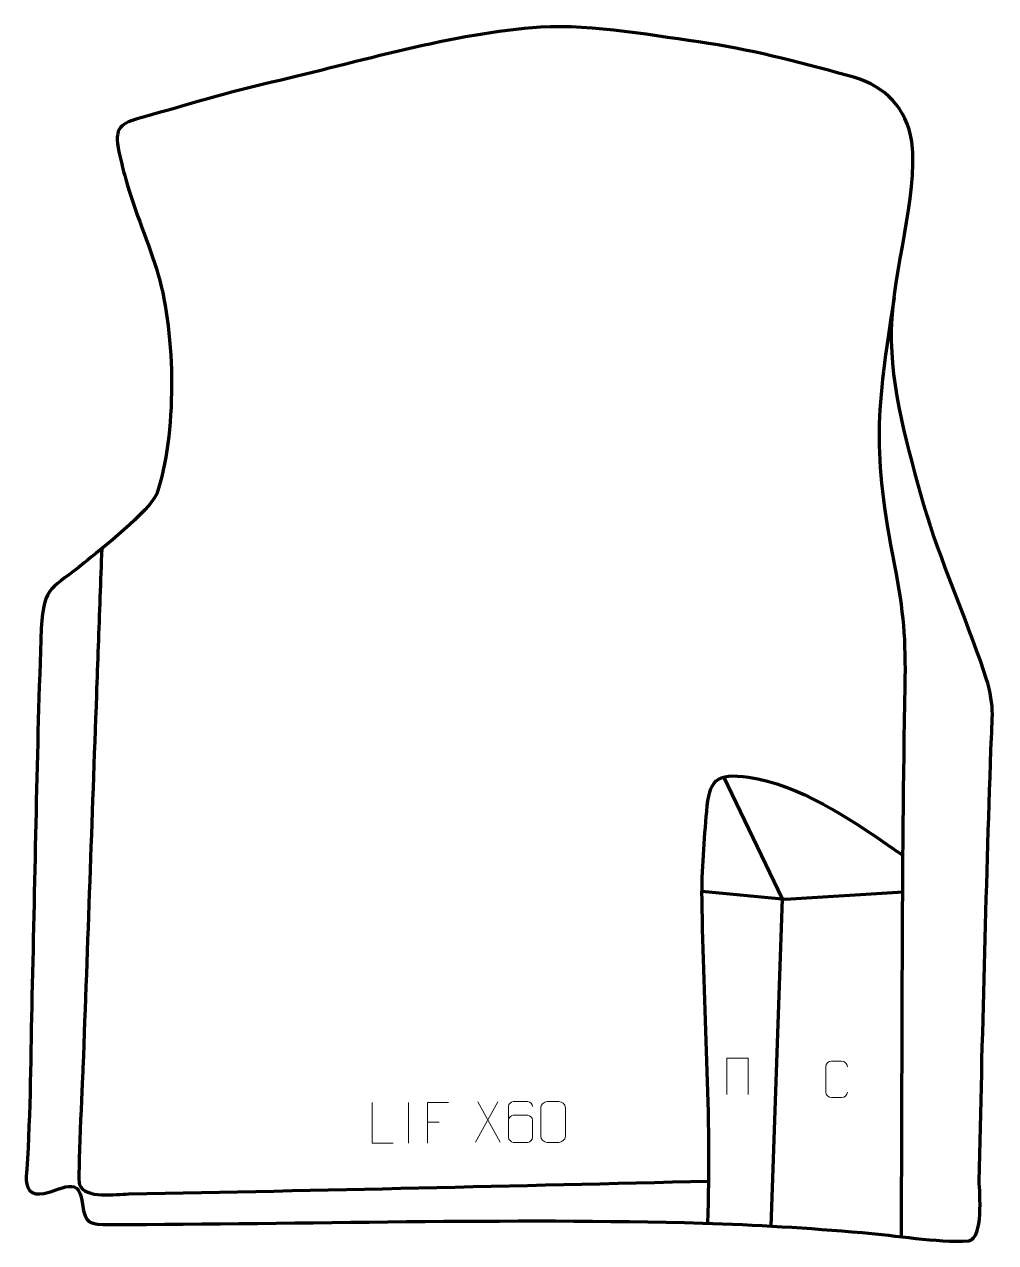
# Model space of a CAD drawing. Header units: millimetres. Extents: x 954 to 1551, y 49 to 797.
import ezdxf

# ---------------------------------------------------------------- set-up
doc = ezdxf.new("R2010")
doc.units = ezdxf.units.MM
doc.header["$MEASUREMENT"] = 0
doc.layers.add('layer 2', color=7, linetype='Continuous')
doc.layers.add('layer 3', color=7, linetype='Continuous')

msp = doc.modelspace()

# ---------------------------------------------------------------- linework, layer by layer
at = {"layer": 'layer 2', "color": 142, "lineweight": 158}
for points, knots in [([(1488.2734, 629.5245), (1477.0606, 559.5382), (1474.7685, 535.5482), (1488.4129, 465.0021), (1488.4129, 465.0021), (1493.9839, 436.1983), (1495.3471, 420.0227), (1494.7805, 390.613), (1494.7805, 390.613), (1492.6143, 278.2069), (1493.1638, 165.171), (1492.4389, 52.6984)], [0, 0, 0, 0, 0.25, 0.25, 0.25, 0.25, 0.5, 0.5, 0.5, 0.5, 1, 1, 1, 1]), ([(1001.3535, 475.3416), (1000.633, 455.3808), (999.9125, 435.42), (999.1921, 415.459), (999.1921, 415.459), (998.8319, 405.4787), (998.4716, 395.4982), (998.1114, 385.5178), (998.1114, 385.5178), (995.3555, 309.1676), (992.5998, 232.8174), (989.8439, 156.4671), (989.8439, 156.4671), (989.4866, 147.2382), (986.4047, 87.8645), (987.6782, 84.5334), (987.6782, 84.5334), (990.9881, 75.8751), (1010.3998, 78.8104), (1018.0197, 78.9595), (1018.0197, 78.9595), (1136.9554, 81.2871), (1255.4114, 83.9801), (1374.333, 86.8663)], [0, 0, 0, 0, 0.14285714, 0.14285714, 0.14285714, 0.14285714, 0.28571429, 0.28571429, 0.28571429, 0.28571429, 0.42857143, 0.42857143, 0.42857143, 0.42857143, 0.57142857, 0.57142857, 0.57142857, 0.57142857, 0.71428571, 0.71428571, 0.71428571, 0.71428571, 1, 1, 1, 1]), ([(1373.7032, 60.9434), (1376.26, 126.4722), (1370.9818, 194.3052), (1370.1803, 260.2755), (1370.1803, 260.2755), (1369.9763, 277.07), (1371.586, 297.1476), (1373.0847, 314.0218), (1373.0847, 314.0218), (1374.7843, 332.8975), (1378.4003, 337.7708), (1398.796, 334.9318), (1398.796, 334.9318), (1429.4442, 330.6655), (1461.1251, 309.2916), (1486.1872, 292.0008), (1486.1872, 292.0008), (1488.7648, 290.2224), (1491.347, 288.4717), (1493.9472, 286.7296)], [0, 0, 0, 0, 0.16666667, 0.16666667, 0.16666667, 0.16666667, 0.33333333, 0.33333333, 0.33333333, 0.33333333, 0.5, 0.5, 0.5, 0.5, 0.66666667, 0.66666667, 0.66666667, 0.66666667, 1, 1, 1, 1]), ([(1383.3326, 335.1473), (1383.3326, 335.1473), (1419.506, 260.274), (1419.506, 260.274), (1419.506, 260.274), (1419.506, 260.274), (1412.4358, 59.2423), (1412.4358, 59.2423)], [0, 0, 0, 0, 0.33333333, 0.33333333, 0.33333333, 0.33333333, 1, 1, 1, 1]), ([(1370.0596, 264.8873), (1370.0596, 264.8873), (1421.4045, 260.097), (1421.4045, 260.097), (1421.4045, 260.097), (1421.4045, 260.097), (1493.8048, 264.6222), (1493.8048, 264.6222)], [0, 0, 0, 0, 0.33333333, 0.33333333, 0.33333333, 0.33333333, 1, 1, 1, 1])]:
    msp.add_open_spline(points, degree=3, knots=knots, dxfattribs=at)
at = {"layer": 'layer 2', "color": 250, "lineweight": 9}
for points, knots in [([(1385.4399, 140.0874), (1385.4399, 140.0874), (1385.4399, 162.4377), (1385.4399, 162.4377), (1385.4399, 162.4377), (1385.4399, 162.4377), (1398.5582, 162.4377), (1398.5582, 162.4377), (1398.5582, 162.4377), (1398.5582, 162.4377), (1398.5582, 140.0874), (1398.5582, 140.0874)], [0, 0, 0, 0, 0.25, 0.25, 0.25, 0.25, 0.5, 0.5, 0.5, 0.5, 1, 1, 1, 1]), ([(1459.5232, 141.5777), (1459.398, 139.4967), (1457.8958, 138.1715), (1455.9721, 138.1618), (1455.9721, 138.1618), (1453.8835, 138.1621), (1451.7949, 138.1621), (1449.7066, 138.1618), (1449.7066, 138.1618), (1447.9824, 138.0674), (1446.216, 139.7553), (1446.226, 141.5621), (1446.226, 141.5621), (1446.2264, 146.7303), (1446.2264, 151.898), (1446.226, 157.0654), (1446.226, 157.0654), (1446.2298, 158.9805), (1447.7943, 160.5204), (1449.7222, 160.5083), (1449.7222, 160.5083), (1451.8052, 160.5083), (1453.8887, 160.5083), (1455.9721, 160.5083), (1455.9721, 160.5083), (1457.7156, 160.5401), (1459.4993, 159.2042), (1459.5232, 157.0208)], [0, 0, 0, 0, 0.125, 0.125, 0.125, 0.125, 0.25, 0.25, 0.25, 0.25, 0.375, 0.375, 0.375, 0.375, 0.5, 0.5, 0.5, 0.5, 0.625, 0.625, 0.625, 0.625, 0.75, 0.75, 0.75, 0.75, 1, 1, 1, 1]), ([(1180.4059, 110.0802), (1180.4059, 110.0802), (1167.4568, 110.0802), (1167.4568, 110.0802), (1167.4568, 110.0802), (1167.4568, 110.0802), (1167.4568, 135.0338), (1167.4568, 135.0338)], [0, 0, 0, 0, 0.33333333, 0.33333333, 0.33333333, 0.33333333, 1, 1, 1, 1]), ([(1214.3684, 135.0338), (1214.3684, 135.0338), (1201.4944, 135.0338), (1201.4944, 135.0338), (1201.4944, 135.0338), (1201.4944, 135.0338), (1201.4944, 110.0802), (1201.4944, 110.0802)], [0, 0, 0, 0, 0.33333333, 0.33333333, 0.33333333, 0.33333333, 1, 1, 1, 1]), ([(1266.0925, 132.6948), (1266.0684, 134.0343), (1264.7122, 135.6875), (1263.1403, 135.6532), (1263.1403, 135.6532), (1260.1555, 135.6529), (1257.1703, 135.6529), (1254.1849, 135.6532), (1254.1849, 135.6532), (1252.9658, 135.6681), (1251.2376, 134.2305), (1251.2326, 132.6948), (1251.2326, 132.6948), (1251.2329, 126.3343), (1251.2329, 119.9735), (1251.2326, 113.6128), (1251.2326, 113.6128), (1251.2373, 112.4499), (1252.9658, 110.6788), (1254.1849, 110.6544), (1254.1849, 110.6544), (1257.1703, 110.6547), (1260.1555, 110.6547), (1263.1403, 110.6544), (1263.1403, 110.6544), (1264.4184, 110.6982), (1266.0881, 112.3127), (1266.0925, 113.6128), (1266.0925, 113.6128), (1266.0925, 117.1961), (1266.0925, 120.7792), (1266.0925, 124.3619), (1266.0925, 124.3619), (1266.054, 125.8401), (1264.4713, 127.273), (1263.1403, 127.271), (1263.1403, 127.271), (1260.1555, 127.2713), (1257.1703, 127.2713), (1254.1849, 127.271), (1254.1849, 127.271), (1252.8554, 127.276), (1251.2124, 125.7687), (1251.2541, 124.3402)], [0, 0, 0, 0, 0.08333333, 0.08333333, 0.08333333, 0.08333333, 0.16666667, 0.16666667, 0.16666667, 0.16666667, 0.25, 0.25, 0.25, 0.25, 0.33333333, 0.33333333, 0.33333333, 0.33333333, 0.41666667, 0.41666667, 0.41666667, 0.41666667, 0.5, 0.5, 0.5, 0.5, 0.58333333, 0.58333333, 0.58333333, 0.58333333, 0.66666667, 0.66666667, 0.66666667, 0.66666667, 0.75, 0.75, 0.75, 0.75, 0.83333333, 0.83333333, 0.83333333, 0.83333333, 1, 1, 1, 1]), ([(1275.0818, 135.6534), (1277.4479, 135.6534), (1279.8144, 135.6534), (1282.1809, 135.6534), (1282.1809, 135.6534), (1284.1614, 135.689), (1286.1874, 134.1947), (1286.2145, 131.7526), (1286.2145, 131.7526), (1286.2141, 125.9952), (1286.2141, 120.2374), (1286.2145, 114.4792), (1286.2145, 114.4792), (1286.0724, 112.1516), (1284.366, 110.6693), (1282.1809, 110.6585), (1282.1809, 110.6585), (1279.8085, 110.6589), (1277.4361, 110.6589), (1275.0641, 110.6585), (1275.0641, 110.6585), (1273.1056, 110.5529), (1271.0992, 112.4408), (1271.1106, 114.4618), (1271.1106, 114.4618), (1271.111, 120.2424), (1271.111, 126.0227), (1271.1106, 131.8025), (1271.1106, 131.8025), (1271.1149, 133.9445), (1272.892, 135.667), (1275.0818, 135.6534)], [0, 0, 0, 0, 0.11111111, 0.11111111, 0.11111111, 0.11111111, 0.22222222, 0.22222222, 0.22222222, 0.22222222, 0.33333333, 0.33333333, 0.33333333, 0.33333333, 0.44444444, 0.44444444, 0.44444444, 0.44444444, 0.55555556, 0.55555556, 0.55555556, 0.55555556, 0.66666667, 0.66666667, 0.66666667, 0.66666667, 0.77777778, 0.77777778, 0.77777778, 0.77777778, 1, 1, 1, 1])]:
    msp.add_open_spline(points, degree=3, knots=knots, dxfattribs=at)
for points in [[(1189.9314, 135.0441), (1189.9314, 135.0441), (1189.9314, 110.07), (1189.9314, 110.07)], [(1244.8055, 135.6309), (1244.8055, 135.6309), (1231.0649, 110.7351), (1231.0649, 110.7351)], [(1232.5195, 135.6309), (1232.5195, 135.6309), (1246.2601, 110.6774), (1246.2601, 110.6774)], [(1201.4944, 123.1541), (1201.4944, 123.1541), (1208.6625, 123.1541), (1208.6625, 123.1541)]]:
    msp.add_open_spline(points, degree=3, dxfattribs=at)
at = {"layer": 'layer 3', "color": 242, "lineweight": 158}
msp.add_open_spline([(1011.4356, 721.5493), (1009.0154, 735.6983), (1014.9642, 736.9451), (1027.6494, 740.5189), (1027.6494, 740.5189), (1054.0564, 747.9785), (1079.0091, 755.5829), (1105.8229, 761.7289), (1105.8229, 761.7289), (1158.0842, 773.9097), (1217.858, 792.0049), (1270.949, 795.6624), (1270.949, 795.6624), (1303.3167, 797.3218), (1341.8059, 790.139), (1374.2302, 785.6146), (1374.2302, 785.6146), (1403.9676, 781.0916), (1434.3769, 772.7094), (1463.4706, 764.9193), (1463.4706, 764.9193), (1483.2611, 758.6678), (1495.4922, 746.2763), (1499.1549, 725.4218), (1499.1549, 725.4218), (1502.7313, 689.8789), (1487.6739, 647.3576), (1486.6705, 609.6792), (1486.6705, 609.6792), (1485.8947, 573.3299), (1496.8862, 537.1275), (1506.4661, 502.2963), (1506.4661, 502.2963), (1516.66, 467.3496), (1531.8058, 434.2396), (1543.4056, 399.9569), (1543.4056, 399.9569), (1550.5766, 378.7634), (1548.3881, 373.2947), (1547.6604, 351.689), (1547.6604, 351.689), (1544.7195, 263.3851), (1542.3884, 175.0536), (1540.4805, 86.7215), (1540.4805, 86.7215), (1540.722, 79.4825), (1543.2723, 52.079), (1534.131, 50.121), (1534.131, 50.121), (1513.656, 49.0632), (1489.4397, 53.5759), (1468.526, 55.2941), (1468.526, 55.2941), (1435.1202, 58.0293), (1403.1483, 60.1149), (1370.6623, 61.0327), (1370.6623, 61.0327), (1250.7877, 64.4202), (1126.5911, 60.3583), (1006.1534, 60.2117), (1006.1534, 60.2117), (994.0572, 60.3274), (991.128, 60.3189), (989.6012, 72.696), (989.6012, 72.696), (986.9917, 93.8506), (974.0261, 77.6623), (960.8306, 79.053), (960.8306, 79.053), (953.8329, 80.5842), (954.8517, 88.4007), (955.2738, 94.1541), (955.2738, 94.1541), (957.7052, 129.0741), (957.6379, 165.5571), (958.4959, 200.6918), (958.4959, 200.6918), (960.3175, 275.8822), (961.448, 351.2195), (964.2039, 426.3712), (964.2039, 426.3712), (965.6079, 453.2384), (971.2817, 450.6406), (990.5152, 466.4965), (990.5152, 466.4965), (1000.6746, 474.8717), (1030.6651, 498.3316), (1035.1753, 508.9715), (1035.1753, 508.9715), (1047.5998, 544.3454), (1046.6865, 607.2116), (1036.0997, 643.4196), (1036.0997, 643.4196), (1030.3475, 663.0924), (1021.8394, 681.8559), (1016.1538, 702.0262), (1016.1538, 702.0262), (1014.3227, 708.5226), (1012.8001, 714.9403), (1011.4356, 721.5493)], degree=3, knots=[0, 0, 0, 0, 0.03846154, 0.03846154, 0.03846154, 0.03846154, 0.07692308, 0.07692308, 0.07692308, 0.07692308, 0.11538462, 0.11538462, 0.11538462, 0.11538462, 0.15384615, 0.15384615, 0.15384615, 0.15384615, 0.19230769, 0.19230769, 0.19230769, 0.19230769, 0.23076923, 0.23076923, 0.23076923, 0.23076923, 0.26923077, 0.26923077, 0.26923077, 0.26923077, 0.30769231, 0.30769231, 0.30769231, 0.30769231, 0.34615385, 0.34615385, 0.34615385, 0.34615385, 0.38461538, 0.38461538, 0.38461538, 0.38461538, 0.42307692, 0.42307692, 0.42307692, 0.42307692, 0.46153846, 0.46153846, 0.46153846, 0.46153846, 0.5, 0.5, 0.5, 0.5, 0.53846154, 0.53846154, 0.53846154, 0.53846154, 0.57692308, 0.57692308, 0.57692308, 0.57692308, 0.61538462, 0.61538462, 0.61538462, 0.61538462, 0.65384615, 0.65384615, 0.65384615, 0.65384615, 0.69230769, 0.69230769, 0.69230769, 0.69230769, 0.73076923, 0.73076923, 0.73076923, 0.73076923, 0.76923077, 0.76923077, 0.76923077, 0.76923077, 0.80769231, 0.80769231, 0.80769231, 0.80769231, 0.84615385, 0.84615385, 0.84615385, 0.84615385, 0.88461538, 0.88461538, 0.88461538, 0.88461538, 0.92307692, 0.92307692, 0.92307692, 0.92307692, 1, 1, 1, 1], dxfattribs=at)

doc.saveas('drawing.dxf')
